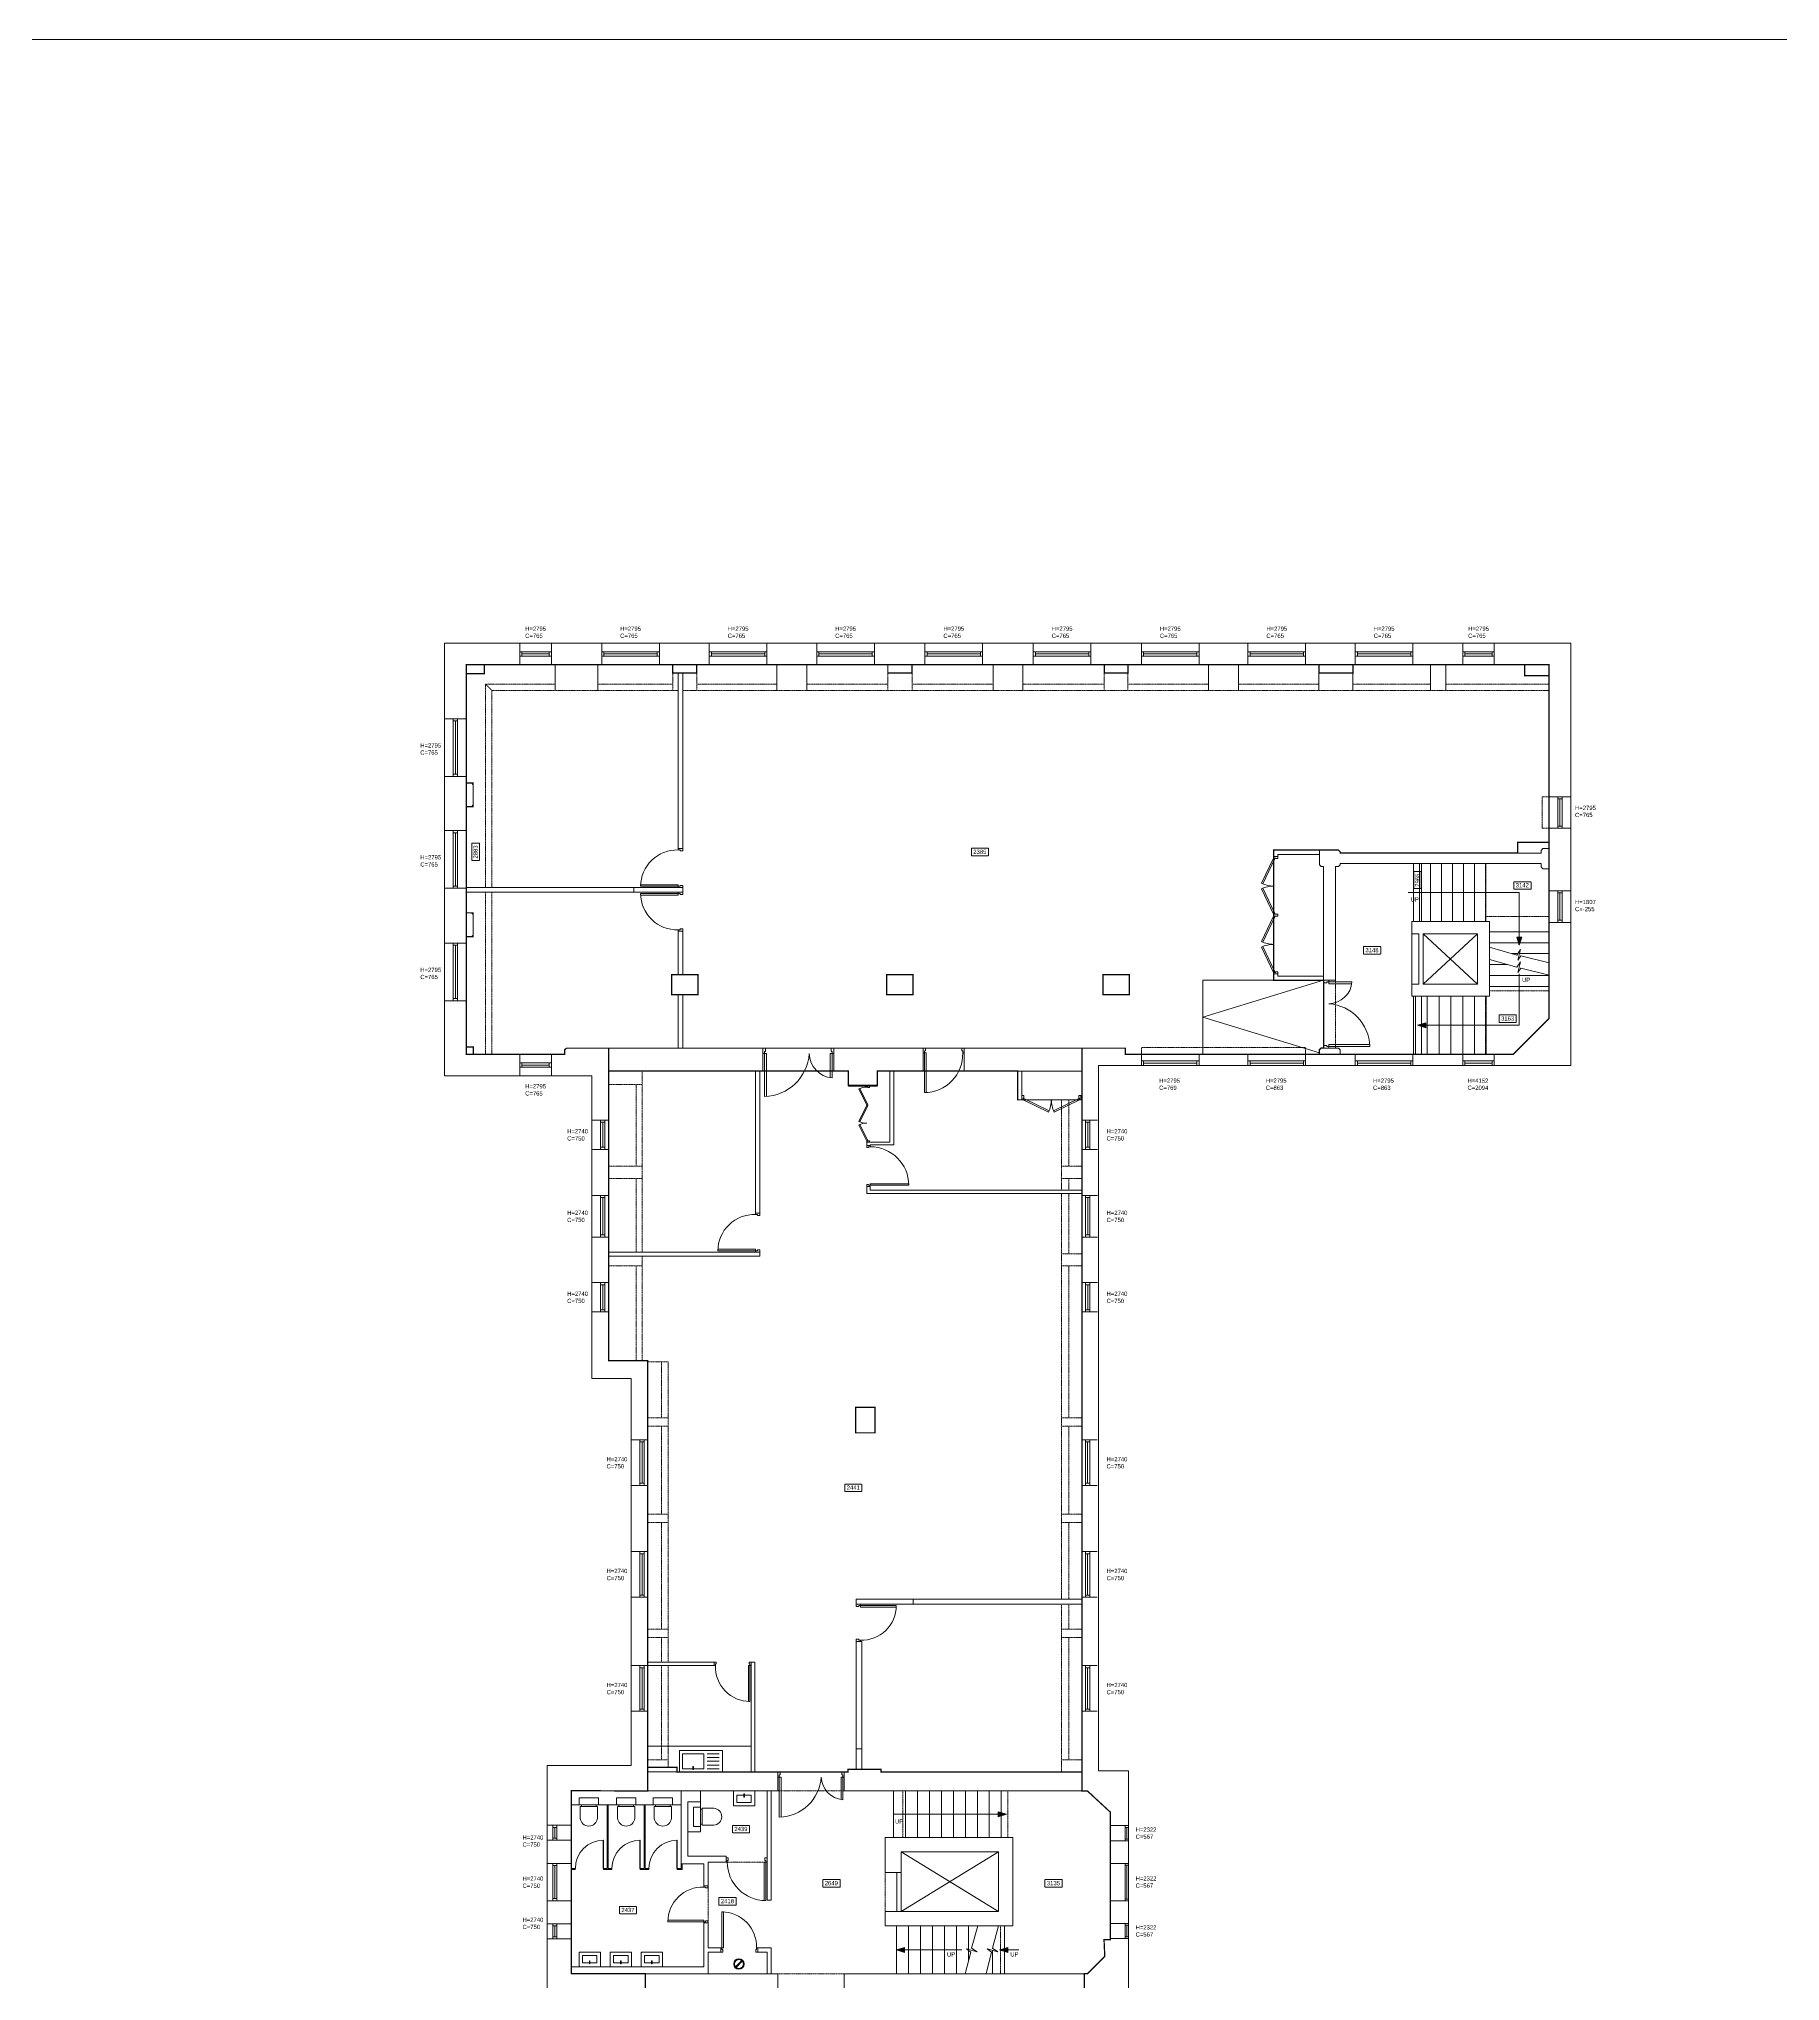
# Model space of a CAD drawing. Header units: millimetres. Extents: x 62976 to 1097852, y -110926 to 167100.
# Drawn here: x 935511 to 976303, y -368 to 45128 of the extents above; entities that cross this region are included whole.
import ezdxf

# ---------------------------------------------------------------- set-up
doc = ezdxf.new("R2010")
doc.units = ezdxf.units.MM
doc.linetypes.add('HIDDENX2', pattern=[0.75, 0.5, -0.25])
for name, color, linetype, lineweight in [('BLOCKS', 8, 'Continuous', 15), ('Ceiling', 45, 'HIDDENX2', 15), ('Ceiling tag', 1, 'Continuous', 15), ('GIA', 84, 'Continuous', 15), ('NIA', 30, 'Continuous', 15), ('No access', 10, 'Continuous', 15), ('Partitions', 155, 'Continuous', 15), ('Stairs', 8, 'Continuous', 15), ('WALLS', 7, 'Continuous', 15)]:
    doc.layers.add(name, color=color, linetype=linetype, lineweight=lineweight)
doc.layers.add('Whatch', color=7, linetype='Continuous', lineweight=15, true_color=0xa8a8a8)
doc.styles.add('Century Gothic', font='GOTHIC.TTF')

# ---------------------------------------------------------------- blocks, each defined once
blk = doc.blocks.new('DOOR 1210')
at = {"layer": 'BLOCKS'}
for p, q in [((523, -547), (523, 233)), ((557, 233), (557, -547)), ((-673, -107), (-673, -547)), ((-639, -547), (-639, -111)), ((-703, -647), (-703, -547)), ((-673, -547), (-703, -547)), ((-653, -647), (-703, -647)), ((-639, -547), (-673, -547)), ((-673, -588), (-673, -547)), ((-653, -588), (-673, -588)), ((-653, -647), (-653, -588)), ((523, -547), (557, -547)), ((537, -588), (557, -588)), ((537, -647), (537, -588)), ((537, -647), (587, -647)), ((557, -588), (557, -547)), ((557, -588), (557, -547)), ((557, -547), (587, -547)), ((587, -647), (587, -547))]:
    blk.add_line(p, q, dxfattribs=at)
for centre, radius, start, end in [((580, -605), 838, 91.5864, 176.0634), ((-708, -559), 453, 1.4922, 85.5208)]:
    blk.add_arc(centre, radius, start, end, dxfattribs=at)
blk = doc.blocks.new('DOOR 840')
at = {"layer": 'BLOCKS'}
for p, q in [((-582, 249), (-582, -591)), ((-582, -591), (-582, 249)), ((-548, 249), (-582, 249)), ((-548, -591), (-548, 248)), ((-612, -691), (-612, -591)), ((-582, -591), (-612, -591)), ((-562, -691), (-612, -691)), ((-548, -591), (-582, -591)), ((-582, -632), (-582, -591)), ((-562, -632), (-582, -632)), ((-562, -691), (-562, -632)), ((208, -632), (228, -632)), ((208, -691), (208, -632)), ((208, -691), (258, -691)), ((228, -632), (228, -591)), ((228, -591), (258, -591)), ((258, -691), (258, -591))]:
    blk.add_line(p, q, dxfattribs=at)
blk.add_arc((-586, -565), 814, 358.1575, 89.7593, dxfattribs=at)
blk = doc.blocks.new('door')
at = {"layer": 'BLOCKS'}
for p, q in [((0, 450), (0, -450)), ((0, 450), (34, 450)), ((0, -450), (0, 450)), ((34, -450), (34, 450)), ((-30, -550), (-30, -450)), ((0, -450), (-30, -450)), ((34, -450), (0, -450)), ((0, -491), (0, -450)), ((900, -491), (900, -450)), ((900, -450), (930, -450)), ((930, -550), (930, -450)), ((20, -550), (-30, -550)), ((20, -491), (0, -491)), ((20, -550), (20, -491)), ((880, -491), (900, -491)), ((880, -550), (880, -491)), ((880, -550), (930, -550))]:
    blk.add_line(p, q, dxfattribs=at)
blk.add_arc((0, -450), 900, 0, 90, dxfattribs=at)
blk = doc.blocks.new('DOOR 900')
at = {"layer": 'Whatch'}
blk.add_blockref('door', (-825, 91), dxfattribs=at)
blk = doc.blocks.new('sink wc')
at = {"layer": 'BLOCKS'}
for p, q in [((36043, 129595), (36543, 129595)), ((36043, 129245), (36043, 129595)), ((36543, 129245), (36043, 129245)), ((36123, 129495), (36285, 129495)), ((36123, 129325), (36123, 129495)), ((36463, 129325), (36123, 129325)), ((36285, 129525), (36285, 129448)), ((36285, 129525), (36300, 129525)), ((36300, 129448), (36285, 129448)), ((36300, 129525), (36300, 129448)), ((36300, 129495), (36463, 129495)), ((36463, 129495), (36463, 129325)), ((36543, 129595), (36543, 129245))]:
    blk.add_line(p, q, dxfattribs=at)
blk = doc.blocks.new('33')
at = {"layer": 'BLOCKS'}
for p, q in [((524987, 33196), (524987, 32535)), ((524997, 33196), (524987, 33196)), ((524997, 33196), (524997, 32535)), ((524987, 32535), (524997, 32535))]:
    blk.add_line(p, q, dxfattribs=at)
blk.add_arc((524997, 32535), 661, 90, 180, dxfattribs=at)
blk = doc.blocks.new('wc')
at = {"layer": 'BLOCKS'}
for p, q in [((36874, 129352), (36874, 129084)), ((37274, 129084), (37274, 129352)), ((37299, 129044), (36849, 129044)), ((36849, 129044), (36849, 128881)), ((36849, 128881), (37299, 128881)), ((36874, 129084), (36899, 129084)), ((36899, 129044), (36899, 129084)), ((36899, 129084), (37249, 129084)), ((37249, 129084), (37249, 129044)), ((37274, 129084), (37249, 129084)), ((37299, 128881), (37299, 129044))]:
    blk.add_line(p, q, dxfattribs=at)
blk.add_arc((37074, 129339), 200, 3.8042, 176.1958, dxfattribs=at)
blk = doc.blocks.new('No Access')
h = blk.add_hatch(color=256)
h.paths.add_polyline_path([(-326, 0, 1), (326, 0, 1)])
h.paths.add_polyline_path([(276, 0, -1), (-276, 0, -1)], flags=16)
blk.add_hatch(color=256).paths.add_polyline_path([(212, 177, 0.0453568), (177, 212), (-212, -177, 0.0453568), (-177, -212)])
for p, q in [((177, 212), (-212, -177)), ((212, 177), (-177, -212))]:
    blk.add_line(p, q)
for radius in [326, 276]:
    blk.add_circle((0, 0), radius)
blk = doc.blocks.new('82')
at = {"layer": 'BLOCKS'}
for p, q in [((1202818, -226631), (1202793, -226644)), ((1202793, -226644), (1203023, -227117)), ((1203048, -227105), (1202818, -226631)), ((1203023, -226591), (1203023, -226563)), ((1203023, -226563), (1203103, -226563)), ((1203023, -226591), (1203055, -226591)), ((1203055, -226591), (1203055, -226603)), ((1203055, -226603), (1203103, -226603)), ((1203103, -226563), (1203103, -226603)), ((1202793, -227590), (1203023, -227117)), ((1202818, -227602), (1202793, -227590)), ((1203048, -227129), (1202818, -227602)), ((1203023, -227117), (1203048, -227105)), ((1203023, -227117), (1203048, -227129)), ((1202818, -227683), (1202793, -227696)), ((1202793, -227696), (1203023, -228169)), ((1203048, -228157), (1202818, -227683)), ((1203023, -228169), (1203048, -228157)), ((1203023, -228169), (1203023, -228197)), ((1203023, -228169), (1203055, -228169)), ((1203055, -228157), (1203103, -228157)), ((1203055, -228169), (1203055, -228157)), ((1203103, -228197), (1203103, -228157)), ((1203023, -228197), (1203103, -228197))]:
    blk.add_line(p, q, dxfattribs=at)
for centre, start, end in [((1203023, -227117), 90, 115.8815), ((1203023, -227117), 244.1185, 270), ((1203023, -228169), 90, 115.8815)]:
    blk.add_arc(centre, 526, start, end, dxfattribs=at)
blk = doc.blocks.new('81')
at = {"layer": 'BLOCKS'}
for p, q in [((1210617, -229223), (1210667, -229223)), ((1210617, -229323), (1210617, -229223)), ((1210652, -229283), (1210667, -229283)), ((1210652, -229323), (1210652, -229283)), ((1210652, -229323), (1210668, -229291)), ((1210667, -229283), (1210667, -229223)), ((1210668, -229291), (1211259, -229578)), ((1211952, -229291), (1211361, -229578)), ((1212002, -229223), (1211952, -229223)), ((1211952, -229283), (1211952, -229223)), ((1211967, -229283), (1211952, -229283)), ((1211967, -229323), (1211952, -229291)), ((1211967, -229323), (1211967, -229283)), ((1212002, -229323), (1212002, -229223)), ((1210652, -229323), (1210617, -229323)), ((1211244, -229610), (1210652, -229323)), ((1211259, -229578), (1211244, -229610)), ((1211361, -229578), (1211376, -229610)), ((1211376, -229610), (1211967, -229323)), ((1211967, -229323), (1212002, -229323))]:
    blk.add_line(p, q, dxfattribs=at)
for centre, start, end in [((1210652, -229323), 334.1185, 0), ((1211967, -229323), 180, 205.8815)]:
    blk.add_arc(centre, 658, start, end, dxfattribs=at)
blk = doc.blocks.new('93')
at = {"layer": 'BLOCKS'}
for p, q in [((1464816, -304170), (1464816, -304120)), ((1464816, -304120), (1464896, -304120)), ((1464816, -304170), (1464854, -304170)), ((1464854, -304150), (1464896, -304150)), ((1464854, -304170), (1464854, -304150)), ((1464896, -304150), (1464896, -304120)), ((1464816, -305030), (1464816, -305080)), ((1464816, -305030), (1464854, -305030)), ((1464816, -305080), (1464896, -305080)), ((1464854, -305030), (1464854, -305050)), ((1464854, -305050), (1464896, -305050)), ((1464896, -305016), (1465796, -305016)), ((1464896, -305016), (1464896, -305050)), ((1465796, -305050), (1464896, -305050)), ((1464896, -305050), (1464896, -305080)), ((1464896, -305050), (1465796, -305050)), ((1465796, -305050), (1465796, -305016))]:
    blk.add_line(p, q, dxfattribs=at)
blk.add_arc((1464896, -305050), 900, 0, 90, dxfattribs=at)
blk = doc.blocks.new('sink kitchenette')
at = {"layer": 'BLOCKS'}
for p, q in [((38392, 131337), (39402, 131337)), ((38392, 130837), (38392, 131337)), ((38467, 131262), (38752, 131262)), ((38467, 131177), (38752, 131177)), ((38467, 131087), (38752, 131087)), ((39327, 131262), (38827, 131262)), ((38827, 131262), (38827, 130912)), ((39327, 130912), (39327, 131262)), ((39402, 131337), (39402, 130837)), ((39402, 130837), (38392, 130837)), ((38467, 130997), (38752, 130997)), ((38752, 130912), (38467, 130912)), ((38827, 130912), (39069, 130912)), ((39069, 130890), (39069, 130967)), ((39084, 130967), (39069, 130967)), ((39069, 130890), (39084, 130890)), ((39084, 130890), (39084, 130967)), ((39084, 130912), (39327, 130912))]:
    blk.add_line(p, q, dxfattribs=at)
blk = doc.blocks.new('88')
at = {"layer": 'BLOCKS'}
for p, q in [((1413976, -325677), (1413976, -325627)), ((1413976, -325627), (1414056, -325627)), ((1413976, -325677), (1414015, -325677)), ((1414015, -325657), (1414056, -325657)), ((1414015, -325677), (1414015, -325657)), ((1414056, -325657), (1414056, -325627)), ((1413976, -326447), (1413976, -326497)), ((1413976, -326447), (1414015, -326447)), ((1413976, -326497), (1414056, -326497)), ((1414015, -326447), (1414015, -326467)), ((1414015, -326467), (1414056, -326467)), ((1414056, -326432), (1414895, -326432)), ((1414056, -326432), (1414056, -326467)), ((1414896, -326467), (1414056, -326467)), ((1414056, -326467), (1414056, -326497)), ((1414056, -326467), (1414896, -326467)), ((1414896, -326432), (1414896, -326467))]:
    blk.add_line(p, q, dxfattribs=at)
blk.add_arc((1414083, -326470), 814, 0.2407, 91.8425, dxfattribs=at)
blk = doc.blocks.new('80')
at = {"layer": 'BLOCKS'}
for p, q in [((1213075, -221229), (1213362, -220638)), ((1213393, -220653), (1213106, -221245)), ((1213362, -220638), (1213362, -220603)), ((1213362, -220603), (1213462, -220603)), ((1213362, -220638), (1213402, -220638)), ((1213362, -220638), (1213393, -220653)), ((1213402, -220638), (1213402, -220653)), ((1213402, -220653), (1213462, -220653)), ((1213462, -220603), (1213462, -220653)), ((1213106, -221245), (1213075, -221229)), ((1213106, -221346), (1213075, -221361)), ((1213075, -221361), (1213362, -221953)), ((1213393, -221937), (1213106, -221346)), ((1213075, -222594), (1213362, -222003)), ((1213393, -222018), (1213106, -222610)), ((1213362, -221953), (1213393, -221937)), ((1213362, -221953), (1213462, -221953)), ((1213362, -221953), (1213362, -222003)), ((1213362, -222003), (1213462, -222003)), ((1213362, -222003), (1213393, -222018)), ((1213462, -221953), (1213462, -222003)), ((1213106, -222610), (1213075, -222594)), ((1213106, -222711), (1213075, -222726)), ((1213075, -222726), (1213362, -223318)), ((1213393, -223302), (1213106, -222711)), ((1213362, -223318), (1213393, -223302)), ((1213362, -223318), (1213362, -223353)), ((1213362, -223318), (1213402, -223318)), ((1213362, -223353), (1213462, -223353)), ((1213402, -223303), (1213462, -223303)), ((1213402, -223318), (1213402, -223303)), ((1213462, -223353), (1213462, -223303))]:
    blk.add_line(p, q, dxfattribs=at)
for centre, start, end in [((1213362, -220638), 244.1185, 270), ((1213362, -221953), 90, 115.8815), ((1213362, -222003), 244.1185, 270), ((1213362, -223318), 90, 115.8815)]:
    blk.add_arc(centre, 658, start, end, dxfattribs=at)

msp = doc.modelspace()

# ---------------------------------------------------------------- hatches: boundary and pattern name
at = {"layer": 'Stairs'}
for points in [[(970249, 24088), (970133, 24088), (970192, 23895)], [(968002, 21965), (968002, 22081), (967810, 22022)], [(957984, 3598), (957984, 3482), (958177, 3541)], [(955793, 306), (955793, 422), (955600, 363)], [(958208, 306), (958208, 422), (958015, 363)]]:
    msp.add_hatch(color=256, dxfattribs=at).paths.add_polyline_path(points)

# ---------------------------------------------------------------- linework, layer by layer
at = {"layer": 'BLOCKS'}
for p, q in [((946778, 30772), (947517, 30772)), ((946778, 30668), (947517, 30668)), ((946828, 30668), (946828, 30772)), ((946828, 30721), (947466, 30721)), ((947466, 30668), (947466, 30772)), ((948697, 30772), (950047, 30772)), ((948697, 30668), (950047, 30668)), ((948747, 30668), (948747, 30772)), ((948747, 30721), (949996, 30721)), ((949996, 30668), (949996, 30772)), ((951216, 30772), (952566, 30772)), ((951216, 30668), (952566, 30668)), ((951267, 30668), (951267, 30772)), ((951267, 30721), (952515, 30721)), ((952515, 30668), (952515, 30772)), ((953734, 30772), (955084, 30772)), ((953734, 30668), (955084, 30668)), ((953784, 30668), (953784, 30772)), ((953784, 30721), (955033, 30721)), ((955033, 30668), (955033, 30772)), ((956270, 30772), (957620, 30772)), ((956270, 30668), (957620, 30668)), ((956320, 30668), (956320, 30772)), ((956320, 30721), (957569, 30721)), ((957569, 30668), (957569, 30772)), ((958806, 30772), (960156, 30772)), ((958806, 30668), (960156, 30668)), ((958856, 30668), (958856, 30772)), ((958856, 30721), (960105, 30721)), ((960105, 30668), (960105, 30772)), ((961340, 30772), (962690, 30772)), ((961340, 30668), (962690, 30668)), ((961390, 30668), (961390, 30772)), ((961390, 30721), (962639, 30721)), ((962639, 30668), (962639, 30772)), ((963836, 30772), (965186, 30772)), ((963836, 30668), (965186, 30668)), ((963887, 30668), (963887, 30772)), ((963887, 30721), (965136, 30721)), ((965136, 30668), (965136, 30772)), ((966349, 30772), (967699, 30772)), ((966349, 30668), (967699, 30668)), ((966400, 30668), (966400, 30772)), ((966400, 30721), (967649, 30721)), ((967649, 30668), (967649, 30772)), ((968868, 30772), (969607, 30772)), ((968868, 30668), (969607, 30668)), ((968918, 30668), (968918, 30772)), ((968918, 30721), (969556, 30721)), ((969556, 30668), (969556, 30772)), ((946778, 30466), (947517, 30466)), ((948697, 30466), (950047, 30466)), ((950489, 26160), (950489, 30276)), ((950594, 26160), (950594, 30276)), ((951216, 30466), (952566, 30466)), ((953734, 30466), (955084, 30466)), ((956270, 30466), (957620, 30466)), ((958806, 30466), (960156, 30466)), ((961340, 30466), (962690, 30466)), ((963836, 30466), (965186, 30466)), ((966349, 30466), (967699, 30466)), ((968868, 30466), (969607, 30466)), ((945218, 27853), (945218, 29203)), ((945218, 29153), (945321, 29153)), ((945270, 27904), (945270, 29153)), ((945321, 27853), (945321, 29203)), ((945523, 27853), (945523, 29203)), ((945218, 27904), (945321, 27904)), ((970889, 27376), (970889, 26637)), ((971091, 27376), (971091, 26637)), ((971091, 27323), (971194, 27323)), ((971142, 27323), (971142, 26687)), ((971194, 27376), (971194, 26637)), ((945218, 25233), (945218, 26583)), ((945218, 26532), (945321, 26532)), ((945270, 25283), (945270, 26532)), ((945321, 25233), (945321, 26583)), ((945523, 25233), (945523, 26583)), ((971091, 26687), (971194, 26687)), ((945218, 25283), (945321, 25283)), ((950594, 25246), (949453, 25246)), ((950594, 25140), (949453, 25140)), ((970889, 24433), (970889, 25172)), ((971091, 24433), (971091, 25172)), ((971091, 25121), (971194, 25121)), ((971142, 24485), (971142, 25121)), ((971194, 24433), (971194, 25172)), ((971091, 24485), (971194, 24485)), ((945218, 22596), (945218, 23946)), ((945218, 23895), (945321, 23895)), ((945270, 22646), (945270, 23895)), ((945321, 22596), (945321, 23946)), ((945523, 22596), (945523, 23946)), ((945218, 22646), (945321, 22646)), ((946778, 21342), (947517, 21342)), ((946778, 21140), (947517, 21140)), ((946778, 21037), (947517, 21037)), ((946828, 21140), (946828, 21037)), ((946828, 21087), (947466, 21087)), ((947466, 21140), (947466, 21037)), ((961340, 21342), (962690, 21342)), ((961340, 21186), (962690, 21186)), ((961340, 21082), (962690, 21082)), ((961390, 21186), (961390, 21082)), ((961390, 21133), (962639, 21133)), ((962639, 21186), (962639, 21082)), ((963836, 21342), (965186, 21342)), ((963836, 21186), (965186, 21186)), ((963836, 21082), (965186, 21082)), ((963887, 21186), (963887, 21082)), ((963887, 21133), (965136, 21133)), ((965136, 21186), (965136, 21082)), ((966349, 21342), (967699, 21342)), ((966349, 21186), (967699, 21186)), ((966349, 21082), (967699, 21082)), ((966400, 21186), (966400, 21082)), ((966400, 21133), (967649, 21133)), ((967649, 21186), (967649, 21082)), ((968868, 21342), (969607, 21342)), ((968868, 21186), (969607, 21186)), ((968868, 21082), (969607, 21082)), ((968918, 21186), (968918, 21082)), ((968918, 21133), (969556, 21133)), ((969556, 21186), (969556, 21082)), ((948669, 19116), (948669, 19801)), ((948669, 19750), (948772, 19750)), ((948721, 19167), (948721, 19750)), ((948772, 19116), (948772, 19801)), ((948859, 19116), (948859, 19801)), ((959946, 19116), (959946, 19801)), ((960031, 19116), (960031, 19801)), ((960135, 19750), (960031, 19750)), ((960082, 19167), (960082, 19750)), ((960135, 19116), (960135, 19801)), ((948669, 19167), (948772, 19167)), ((960135, 19167), (960031, 19167)), ((948669, 17062), (948669, 18036)), ((948669, 17985), (948772, 17985)), ((948721, 17112), (948721, 17985)), ((948772, 17062), (948772, 18036)), ((948859, 17062), (948859, 18036)), ((959946, 17062), (959946, 18036)), ((960031, 17062), (960031, 18036)), ((960135, 17985), (960031, 17985)), ((960082, 17112), (960082, 17985)), ((960135, 17062), (960135, 18036)), ((948669, 17112), (948772, 17112)), ((960135, 17112), (960031, 17112)), ((948669, 15310), (948669, 15995)), ((948669, 15944), (948772, 15944)), ((948721, 15360), (948721, 15944)), ((948772, 15310), (948772, 15995)), ((948859, 15310), (948859, 15995)), ((959946, 15310), (959946, 15995)), ((960031, 15310), (960031, 15995)), ((960135, 15944), (960031, 15944)), ((960082, 15360), (960082, 15944)), ((960135, 15310), (960135, 15995)), ((948669, 15360), (948772, 15360)), ((960135, 15360), (960031, 15360)), ((949592, 11244), (949592, 12314)), ((949695, 11244), (949695, 12314)), ((949775, 11244), (949775, 12314)), ((959946, 11244), (959946, 12314)), ((960026, 11244), (960026, 12314)), ((960130, 11244), (960130, 12314)), ((949592, 12263), (949695, 12263)), ((949642, 11294), (949642, 12263)), ((960130, 12263), (960026, 12263)), ((960079, 11294), (960079, 12263)), ((949592, 11294), (949695, 11294)), ((960130, 11294), (960026, 11294)), ((949592, 8625), (949592, 9695)), ((949592, 9644), (949695, 9644)), ((949642, 8675), (949642, 9644)), ((949695, 8625), (949695, 9695)), ((949775, 8625), (949775, 9695)), ((959946, 8625), (959946, 9695)), ((960026, 8625), (960026, 9695)), ((960130, 9644), (960026, 9644)), ((960079, 8675), (960079, 9644)), ((960130, 8625), (960130, 9695)), ((949592, 8675), (949695, 8675)), ((960130, 8675), (960026, 8675)), ((954658, 8459), (954658, 8582)), ((954658, 5075), (954658, 7589)), ((954788, 5075), (954788, 7589)), ((949592, 5954), (949592, 7024)), ((949592, 6973), (949695, 6973)), ((949642, 6004), (949642, 6973)), ((949695, 5954), (949695, 7024)), ((949775, 5954), (949775, 7024)), ((959946, 5954), (959946, 7024)), ((960026, 5954), (960026, 7024)), ((960130, 6973), (960026, 6973)), ((960079, 6004), (960079, 6973)), ((960130, 5954), (960130, 7024)), ((949592, 6004), (949695, 6004)), ((960130, 6004), (960026, 6004)), ((952200, 5133), (949775, 5133)), ((947548, 2931), (947548, 3284)), ((947648, 3234), (947548, 3234)), ((947598, 2981), (947598, 3234)), ((947648, 2931), (947648, 3284)), ((947985, 3284), (947985, 2931)), ((960610, 3274), (960610, 2921)), ((960957, 3274), (960957, 2921)), ((960957, 3234), (961037, 3234)), ((960997, 3234), (960997, 2961)), ((961037, 3274), (961037, 2921)), ((947648, 2981), (947548, 2981)), ((960957, 2961), (961037, 2961)), ((947548, 1514), (947548, 2391)), ((947648, 2341), (947548, 2341)), ((947598, 1564), (947598, 2341)), ((947648, 1514), (947648, 2391)), ((947985, 2391), (947985, 1514)), ((960610, 2391), (960610, 1514)), ((960957, 2391), (960957, 1514)), ((960957, 2351), (961037, 2351)), ((960997, 2351), (960997, 1554)), ((961037, 2391), (961037, 1514)), ((955610, 1260), (955610, 2175)), ((947648, 1564), (947548, 1564)), ((960957, 1554), (961037, 1554)), ((947548, 621), (947548, 974)), ((947648, 924), (947548, 924)), ((947598, 671), (947598, 924)), ((947648, 621), (947648, 974)), ((947985, 974), (947985, 621)), ((960610, 984), (960610, 631)), ((960957, 984), (960957, 631)), ((960957, 944), (961037, 944)), ((960997, 944), (960997, 671)), ((961037, 984), (961037, 631)), ((947648, 671), (947548, 671)), ((960957, 671), (961037, 671))]:
    msp.add_line(p, q, dxfattribs=at)
at = {"layer": 'BLOCKS', "ltscale": 2}
for p, q in [((950594, 25140), (950594, 25246)), ((950489, 23207), (950489, 24227)), ((950594, 23207), (950594, 24227)), ((950489, 21486), (950489, 22738)), ((950594, 21486), (950594, 22738)), ((952299, 17620), (952299, 20951)), ((952404, 17620), (952404, 20951)), ((948859, 16707), (952404, 16707)), ((948859, 16614), (952404, 16614)), ((952404, 16614), (952404, 16707)), ((955993, 8582), (954658, 8582)), ((955993, 8459), (954658, 8459)), ((951012, 3835), (951012, 3131)), ((950716, 3131), (951012, 3131))]:
    msp.add_line(p, q, dxfattribs=at)
at = {"layer": 'Ceiling'}
for p, q in [((947608, 30466), (947608, 29866)), ((948603, 30466), (948603, 29866)), ((952800, 30466), (952800, 29866)), ((953500, 30466), (953500, 29866)), ((957863, 30466), (957863, 29866)), ((958563, 30466), (958563, 29866)), ((962913, 30466), (962913, 29866)), ((963613, 30466), (963613, 29866)), ((965499, 30268), (965499, 29866)), ((966296, 30268), (966296, 29866)), ((968112, 30466), (968112, 29866)), ((968469, 30466), (968469, 29866)), ((967712, 25811), (967712, 24452)), ((967904, 25811), (967904, 24452)), ((967672, 24166), (967672, 22987)), ((967712, 22703), (967712, 21342)), ((967904, 22703), (967904, 21342))]:
    msp.add_line(p, q, dxfattribs=at)
at = {"layer": 'Ceiling', "ltscale": 2}
for p, q in [((950360, 30276), (950360, 29866)), ((950924, 30276), (950924, 29866)), ((955399, 30276), (955399, 29866)), ((955968, 30276), (955968, 29866)), ((960471, 30276), (960471, 29866)), ((961025, 30276), (961025, 29866)), ((945973, 25246), (945973, 30016)), ((945973, 30016), (947608, 30016)), ((945973, 30016), (946123, 29866)), ((946123, 25246), (946123, 29866)), ((946123, 29866), (950489, 29866)), ((948603, 30016), (950360, 30016)), ((950594, 29866), (970889, 29866)), ((950924, 30016), (952800, 30016)), ((953500, 30016), (955399, 30016)), ((955968, 30016), (957863, 30016)), ((958563, 30016), (960471, 30016)), ((961025, 30016), (962913, 30016)), ((963613, 30016), (965499, 30016)), ((966296, 30016), (968112, 30016)), ((968469, 30016), (970889, 30016)), ((970889, 27376), (970729, 27376)), ((970729, 27376), (970729, 26637)), ((970889, 26637), (970729, 26637)), ((969399, 24452), (969399, 25811)), ((945973, 21342), (945973, 25140)), ((946123, 21342), (946123, 25140)), ((969399, 24571), (970889, 24571)), ((965884, 23075), (965884, 21489)), ((969494, 22832), (970889, 22832)), ((969399, 21342), (969399, 22703)), ((961340, 21342), (961340, 21502)), ((961340, 21502), (965186, 21502)), ((965186, 21342), (965186, 21502)), ((949641, 16707), (949641, 20951)), ((952471, 20951), (954134, 20951)), ((948859, 20633), (949641, 20633)), ((949505, 18718), (949505, 20633)), ((958572, 20276), (959887, 20276)), ((959471, 20276), (959471, 18158)), ((959642, 20276), (959642, 18718)), ((948859, 18718), (949641, 18718)), ((959471, 18718), (959946, 18718)), ((948859, 18434), (949641, 18434)), ((949505, 16707), (949505, 18434)), ((959471, 18434), (959946, 18434)), ((959642, 18434), (959642, 18158)), ((959471, 18078), (959471, 8582)), ((959642, 18078), (959642, 16671)), ((948859, 16386), (949641, 16386)), ((949505, 14164), (949505, 16386)), ((949641, 14164), (949641, 16614)), ((959471, 16671), (959946, 16671)), ((959471, 16386), (959946, 16386)), ((959642, 16386), (959642, 12824)), ((949775, 14139), (950250, 14139)), ((950100, 12824), (950100, 14139)), ((950250, 7104), (950250, 14139)), ((949775, 12824), (950250, 12824)), ((959471, 12824), (959946, 12824)), ((949775, 12630), (950250, 12630)), ((950100, 10567), (950100, 12630)), ((959471, 12630), (959946, 12630)), ((959642, 12630), (959642, 10567)), ((949775, 10567), (950250, 10567)), ((959471, 10567), (959946, 10567)), ((949775, 10373), (950250, 10373)), ((950100, 7873), (950100, 10373)), ((959471, 10373), (959946, 10373)), ((959642, 10373), (959642, 8582)), ((959471, 8459), (959471, 4533)), ((959642, 8459), (959642, 7873)), ((949775, 7873), (950250, 7873)), ((959471, 7873), (959946, 7873)), ((949775, 7679), (950250, 7679)), ((950100, 7104), (950100, 7679)), ((959471, 7679), (959946, 7679)), ((959642, 7679), (959642, 4819)), ((950100, 4819), (950100, 7024)), ((950250, 4639), (950250, 7024)), ((949775, 4819), (950250, 4819)), ((959471, 4819), (959946, 4819)), ((952820, 4086), (954380, 4086)), ((955750, 2995), (955750, 4086)), ((958210, 2995), (958210, 4086)), ((951640, 2420), (952506, 2420)), ((951193, 1865), (951193, 995)), ((955335, 1260), (955335, 2175)), ((958038, -196), (958038, 924)), ((952820, -196), (954380, -196))]:
    msp.add_line(p, q, dxfattribs=at)
at = {"layer": 'Ceiling'}
for points in [[(945658, 25883), (945658, 26285), (945832, 26285), (945832, 25883)], [(957356, 26169), (957758, 26169), (957758, 25994), (957356, 25994)], [(967721, 25223), (967721, 25625), (967895, 25625), (967895, 25223)], [(970064, 25384), (970466, 25384), (970466, 25210), (970064, 25210)], [(966543, 23864), (966945, 23864), (966945, 23690), (966543, 23690)], [(969720, 22263), (970121, 22263), (970121, 22089), (969720, 22089)], [(954392, 11275), (954793, 11275), (954793, 11101), (954392, 11101)], [(951759, 3278), (952161, 3278), (952161, 3103), (951759, 3103)], [(953878, 2009), (954280, 2009), (954280, 1835), (953878, 1835)], [(959080, 2009), (959482, 2009), (959482, 1835), (959080, 1835)], [(949112, 1381), (949514, 1381), (949514, 1206), (949112, 1206)], [(951444, 1588), (951846, 1588), (951846, 1413), (951444, 1413)]]:
    msp.add_lwpolyline(points, close=True, dxfattribs=at)
at = {"layer": 'GIA', "ltscale": 2, "const_width": 30}
msp.add_lwpolyline([(949718, -8736), (949718, -196), (947985, -189), (947985, 4093), (949776, 4086), (949773, 14164), (948859, 14164), (948859, 21486), (947871, 21486), (947829, 21447), (947829, 21342), (945523, 21342), (945523, 30466), (970889, 30466), (970889, 22182), (970049, 21342), (960962, 21342), (960962, 21486), (959946, 21486), (959947, 4086), (960074, 4086), (960610, 3592), (960610, 605), (960464, 605), (960481, 211), (960074, -196), (960001, -196), (960000, -639)], dxfattribs=at)
at = {"layer": 'NIA', "ltscale": 2, "const_width": 30}
for points in [[(945689, 21342), (945689, 21511), (945523, 21511), (945523, 24095), (945686, 24095), (945686, 24656), (945523, 24656), (945523, 27142), (945686, 27142), (945686, 27700), (945523, 27700), (945523, 30260), (945950, 30260), (945950, 30466), (950360, 30466), (950360, 30276), (950402, 30276), (950885, 30276), (950924, 30276), (950924, 30466), (955399, 30466), (955399, 30276), (955438, 30276), (955928, 30276), (955968, 30276), (955968, 30466), (960471, 30466), (960471, 30276), (960510, 30276), (960985, 30276), (961025, 30276), (961025, 30466), (965499, 30466), (965499, 30276), (966296, 30276), (966296, 30466), (970320, 30466), (970320, 30213), (970889, 30213), (970889, 26309), (970151, 26309), (970151, 26056), (965997, 26056), (965997, 26083), (965955, 26125), (964437, 26125), (964437, 23075), (965608, 23075), (965608, 21489), (965548, 21489), (965508, 21450), (965506, 21342), (960962, 21342), (960962, 21486), (947871, 21486), (947829, 21447), (947829, 21342)], [(950334, 22738), (950334, 23207), (950952, 23207), (950952, 22738)], [(955374, 22738), (955374, 23207), (955992, 23207), (955992, 22738)], [(960438, 22738), (960438, 23207), (961057, 23207), (961057, 22738)], [(959946, 4533), (955242, 4533), (955242, 4596), (954469, 4596), (954469, 4533), (950463, 4533), (950463, 4639), (949775, 4639), (949775, 14164), (948859, 14164), (948859, 20951), (954476, 20951), (954476, 20615), (955152, 20615), (955152, 20951), (958442, 20951), (958442, 20276), (959946, 20276)], [(954648, 12475), (954648, 13076), (955101, 13076), (955101, 12475)]]:
    msp.add_lwpolyline(points, close=True, dxfattribs=at)
at = {"layer": 'Partitions', "ltscale": 2}
for p, q in [((945950, 30257), (945523, 30257)), ((945950, 30466), (945950, 30257)), ((970320, 30466), (970320, 30213)), ((970320, 30213), (970889, 30213)), ((970151, 26056), (970151, 26309)), ((970151, 26309), (970889, 26309)), ((947985, 3759), (950555, 3759)), ((948825, 3759), (948825, 2273)), ((948850, 3759), (948850, 2273)), ((949690, 3759), (949690, 2273)), ((949715, 3759), (949715, 2273)), ((950555, 4086), (950555, 2381)), ((950716, 3835), (950716, 2558)), ((950716, 3835), (951012, 3835)), ((951012, 3835), (951012, 4086)), ((952570, 4086), (952570, 1530)), ((952670, 4086), (952670, 1530)), ((951086, 2381), (950555, 2381)), ((950555, 2381), (950555, 2273)), ((950580, 2381), (950580, 2248)), ((950716, 2558), (951610, 2558)), ((951086, 2381), (951086, 1865)), ((951193, 2420), (951610, 2420)), ((951193, 2420), (951193, 1865)), ((951610, 2420), (951610, 2558)), ((947985, 2273), (948078, 2273)), ((947985, 2248), (948078, 2248)), ((948078, 2273), (948078, 2248)), ((948739, 2273), (948825, 2273)), ((948739, 2273), (948739, 2248)), ((948739, 2248), (948937, 2248)), ((948850, 2273), (948937, 2273)), ((948937, 2273), (948937, 2248)), ((949598, 2273), (949690, 2273)), ((949598, 2273), (949598, 2248)), ((949598, 2248), (949803, 2248)), ((949715, 2273), (949803, 2273)), ((949803, 2273), (949803, 2248)), ((950464, 2273), (950555, 2273)), ((950464, 2273), (950464, 2248)), ((950464, 2248), (950580, 2248)), ((951086, 1865), (951193, 1865)), ((952670, 1530), (952570, 1530)), ((951086, 995), (951086, -36)), ((951086, 995), (951193, 995)), ((951193, 995), (951193, 413)), ((951193, 413), (951483, 413)), ((951193, 313), (951193, -196)), ((952353, 413), (952670, 413)), ((952670, 413), (952670, -196)), ((947985, -36), (951086, -36))]:
    msp.add_line(p, q, dxfattribs=at)
at = {"layer": 'Partitions'}
for p, q in [((964437, 25975), (964437, 26125)), ((965508, 26125), (964437, 26125)), ((964537, 25975), (964537, 26025)), ((965508, 26025), (964537, 26025)), ((949453, 25246), (945523, 25246)), ((949453, 25140), (945523, 25140)), ((949453, 25140), (949453, 25246)), ((964437, 23075), (964437, 23225)), ((964537, 23175), (964537, 23225)), ((965608, 23075), (964437, 23075)), ((965608, 23175), (964537, 23175)), ((945523, 21511), (945689, 21511)), ((945689, 21511), (945689, 21342)), ((955449, 20951), (955449, 19284)), ((955542, 20951), (955542, 19222)), ((958442, 20951), (958442, 20276)), ((958537, 20276), (958537, 20951)), ((958537, 20276), (958442, 20276)), ((959922, 20376), (959946, 20376)), ((959922, 20276), (959946, 20276)), ((954909, 19206), (954909, 19284)), ((954909, 19284), (955449, 19284)), ((954989, 19206), (954989, 19222)), ((955542, 19222), (954989, 19222)), ((954909, 18078), (954909, 18246)), ((954989, 18158), (954989, 18246)), ((959946, 18078), (954909, 18078)), ((959946, 18158), (954989, 18158)), ((959947, 8582), (955993, 8582)), ((955993, 8459), (955993, 8582)), ((959947, 8459), (955993, 8459)), ((954658, 7589), (954788, 7589)), ((951330, 7104), (949775, 7104)), ((951330, 7024), (949775, 7024)), ((952200, 4533), (952200, 7104)), ((952280, 7104), (952200, 7104)), ((952280, 4533), (952280, 7104)), ((954788, 5075), (954658, 5075)), ((954658, 5075), (954658, 4596)), ((954788, 5075), (954788, 4596)), ((950463, 4639), (949775, 4639)), ((950463, 4639), (950463, 4533))]:
    msp.add_line(p, q, dxfattribs=at)
at = {"layer": 'Stairs'}
for p, q in [((967852, 25811), (967852, 24452)), ((968111, 25812), (968111, 24452)), ((968370, 25812), (968370, 24452)), ((968629, 25812), (968629, 24452)), ((968887, 25812), (968887, 24452)), ((969146, 25812), (969146, 24452)), ((969405, 25811), (969405, 24452)), ((967591, 25132), (970191, 25132)), ((970191, 25132), (970191, 24088)), ((969494, 24214), (970889, 24214)), ((969494, 23957), (970889, 23957)), ((970134, 23668), (969494, 23848)), ((970020, 23700), (970155, 23700)), ((970249, 24088), (970133, 24088)), ((970133, 24088), (970192, 23895)), ((970219, 23797), (970134, 23668)), ((970154, 23548), (970219, 23797)), ((970249, 24088), (970192, 23895)), ((970194, 23700), (970889, 23700)), ((970134, 23381), (969494, 23561)), ((969494, 23443), (969916, 23443)), ((970219, 23511), (970134, 23381)), ((970227, 23650), (970154, 23548)), ((970154, 23262), (970219, 23511)), ((970227, 23363), (970154, 23262)), ((970174, 23443), (970201, 23443)), ((970191, 23230), (970191, 22023)), ((970889, 23483), (970227, 23650)), ((970889, 23197), (970227, 23363)), ((969494, 23185), (970889, 23185)), ((969494, 22928), (970889, 22928)), ((967760, 22703), (967760, 21342)), ((968037, 22703), (968037, 21342)), ((968313, 22703), (968313, 21342)), ((968590, 22703), (968590, 21342)), ((968866, 22703), (968866, 21342)), ((969142, 22703), (969142, 21342)), ((969419, 22703), (969419, 21342)), ((968002, 22081), (967810, 22022)), ((968002, 21965), (967810, 22022)), ((968002, 21965), (968002, 22081)), ((970191, 22023), (968002, 22023)), ((955530, 2995), (955530, 4086)), ((955810, 4086), (955810, 2995)), ((956091, 4086), (956091, 2995)), ((956372, 4086), (956372, 2995)), ((956653, 4086), (956653, 2995)), ((956934, 4086), (956934, 2995)), ((957215, 4086), (957215, 2995)), ((957496, 4086), (957496, 2995)), ((957777, 4086), (957777, 2995)), ((958058, 4086), (958058, 2995)), ((955530, 3540), (957984, 3540)), ((957984, 3598), (957984, 3482)), ((957984, 3598), (958177, 3541)), ((957984, 3482), (958177, 3541)), ((955600, -196), (955600, 924)), ((955881, -196), (955881, 924)), ((956162, -196), (956162, 924)), ((956443, -196), (956443, 924)), ((956724, -196), (956724, 924)), ((957005, -196), (957005, 924)), ((957286, 374), (957286, 924)), ((957359, 407), (957505, 924)), ((957849, 407), (957994, 924)), ((958129, -196), (958129, 924)), ((955793, 422), (955600, 363)), ((955793, 306), (955600, 363)), ((955793, 306), (955793, 422)), ((957133, 364), (955793, 364)), ((957213, -196), (957341, 313)), ((957341, 313), (957240, 386)), ((957240, 386), (957489, 321)), ((957286, 96), (957286, 353)), ((957489, 321), (957359, 407)), ((957703, -196), (957831, 313)), ((957831, 313), (957730, 386)), ((957730, 386), (957978, 321)), ((957848, -196), (957848, 355)), ((957978, 321), (957849, 407)), ((958208, 422), (958015, 363)), ((958208, 306), (958015, 363)), ((958208, 306), (958208, 422)), ((958465, 364), (958208, 364))]:
    msp.add_line(p, q, dxfattribs=at)
at = {"layer": 'Stairs', "ltscale": 2}
for p, q in [((962779, 21342), (962779, 23075)), ((962779, 22209), (965608, 23075)), ((962779, 23075), (964437, 23075)), ((962779, 22209), (965508, 21373))]:
    msp.add_line(p, q, dxfattribs=at)
at = {"layer": 'WALLS'}
for p, q in [((946778, 30466), (946778, 30974)), ((947517, 30466), (947517, 30974)), ((948697, 30466), (948697, 30974)), ((950047, 30974), (950047, 30466)), ((951216, 30466), (951216, 30974)), ((952566, 30974), (952566, 30466)), ((953734, 30466), (953734, 30974)), ((955084, 30974), (955084, 30466)), ((956270, 30466), (956270, 30974)), ((957620, 30974), (957620, 30466)), ((958806, 30466), (958806, 30974)), ((960156, 30974), (960156, 30466)), ((961340, 30974), (961340, 30466)), ((962690, 30466), (962690, 30974)), ((963836, 30974), (963836, 30466)), ((965186, 30466), (965186, 30974)), ((966349, 30974), (966349, 30466)), ((967699, 30466), (967699, 30974)), ((968868, 30974), (968868, 30466)), ((969607, 30974), (969607, 30466)), ((945523, 30466), (945523, 29203)), ((945523, 30466), (946778, 30466)), ((947517, 30466), (948697, 30466)), ((950047, 30466), (950360, 30466)), ((950360, 30466), (950360, 30276)), ((950360, 30276), (950924, 30276)), ((950924, 30466), (950924, 30276)), ((950924, 30466), (951216, 30466)), ((952566, 30466), (953734, 30466)), ((955399, 30466), (955084, 30466)), ((955399, 30466), (955399, 30276)), ((955968, 30276), (955399, 30276)), ((955968, 30466), (955968, 30276)), ((955968, 30466), (956270, 30466)), ((957620, 30466), (958806, 30466)), ((960156, 30466), (960471, 30466)), ((960471, 30466), (960471, 30276)), ((960471, 30276), (961025, 30276)), ((961025, 30466), (961025, 30276)), ((961025, 30466), (961340, 30466)), ((962690, 30466), (963836, 30466)), ((965499, 30466), (965186, 30466)), ((965499, 30466), (965499, 30268)), ((965499, 30268), (966296, 30268)), ((966349, 30466), (966296, 30466)), ((966296, 30466), (966296, 30268)), ((967699, 30466), (968868, 30466)), ((969607, 30466), (970889, 30466)), ((970889, 30466), (970889, 27376)), ((945015, 29203), (945523, 29203)), ((945015, 27853), (945523, 27853)), ((945523, 27700), (945523, 27853)), ((945647, 27700), (945523, 27700)), ((945686, 27658), (945647, 27700)), ((945686, 27658), (945686, 27183)), ((970889, 27376), (971397, 27376)), ((945523, 26583), (945523, 27142)), ((945523, 27141), (945647, 27141)), ((945686, 27183), (945647, 27141)), ((945015, 26583), (945523, 26583)), ((970889, 26637), (971397, 26637)), ((970889, 26637), (970889, 26159)), ((965508, 26125), (965955, 26125)), ((965508, 26125), (965508, 25783)), ((965997, 26083), (965955, 26125)), ((965997, 26056), (965997, 26083)), ((965997, 26056), (970707, 26056)), ((970746, 26159), (970707, 26117)), ((970707, 26056), (970707, 26117)), ((970889, 26159), (970746, 26159)), ((965508, 25783), (965550, 25741)), ((965608, 25741), (965550, 25741)), ((965608, 23075), (965608, 25741)), ((965884, 23075), (965884, 25741)), ((965884, 25741), (965955, 25741)), ((965997, 25783), (965955, 25741)), ((970707, 25811), (965997, 25811)), ((965997, 25811), (965997, 25783)), ((970707, 25731), (970707, 25811)), ((970707, 25731), (970746, 25689)), ((970746, 25689), (970889, 25689)), ((970889, 25689), (970889, 25172)), ((945015, 25233), (945523, 25233)), ((945523, 24656), (945523, 25233)), ((970889, 25172), (971397, 25172)), ((945523, 24656), (945647, 24656)), ((945647, 24656), (945686, 24615)), ((945686, 24135), (945686, 24615)), ((945647, 24095), (945686, 24135)), ((967672, 24166), (967672, 24452)), ((967672, 24452), (969494, 24452)), ((967672, 24166), (967838, 24166)), ((967838, 22987), (967838, 24166)), ((969494, 24452), (969494, 22703)), ((970889, 24433), (970889, 22182)), ((970889, 24433), (971397, 24433)), ((945015, 23946), (945523, 23946)), ((945523, 24095), (945647, 24095)), ((945523, 23946), (945523, 24095)), ((950334, 22738), (950334, 23207)), ((950334, 23207), (950952, 23207)), ((950952, 22738), (950952, 23207)), ((955374, 22738), (955374, 23207)), ((955374, 23207), (955992, 23207)), ((955992, 22738), (955992, 23207)), ((960438, 22738), (960438, 23207)), ((960438, 23207), (961057, 23207)), ((961057, 22738), (961057, 23207)), ((965608, 23075), (965884, 23075)), ((967672, 22703), (967672, 22987)), ((967672, 22987), (967838, 22987)), ((945015, 22596), (945523, 22596)), ((945523, 21342), (945523, 22596)), ((950952, 22738), (950334, 22738)), ((955992, 22738), (955374, 22738)), ((961057, 22738), (960438, 22738)), ((967672, 22703), (969494, 22703)), ((970889, 22182), (970049, 21342)), ((947871, 21486), (947829, 21447)), ((947829, 21447), (947829, 21342)), ((952471, 21486), (947871, 21486)), ((956224, 21486), (954134, 21486)), ((956224, 20951), (956224, 21486)), ((960962, 21486), (957187, 21486)), ((957187, 20951), (957187, 21486)), ((960962, 21486), (960962, 21342)), ((965548, 21489), (965508, 21450)), ((965508, 21450), (965508, 21342)), ((965548, 21489), (965955, 21489)), ((965955, 21489), (965997, 21450)), ((965997, 21450), (965997, 21342)), ((946778, 21342), (945523, 21342)), ((946778, 21342), (946778, 20834)), ((947517, 21342), (947517, 20834)), ((947517, 21342), (947829, 21342)), ((952471, 20951), (948859, 20951)), ((948859, 19801), (948859, 20951)), ((954476, 20951), (954134, 20951)), ((956224, 20951), (955152, 20951)), ((955152, 20597), (955152, 20951)), ((959946, 20951), (957187, 20951)), ((960962, 21342), (961340, 21342)), ((961340, 21082), (961340, 21342)), ((962690, 21342), (963836, 21342)), ((962690, 21342), (962690, 21082)), ((963836, 21082), (963836, 21342)), ((965186, 21342), (965508, 21342)), ((965186, 21342), (965186, 21082)), ((965997, 21342), (966349, 21342)), ((966349, 21082), (966349, 21342)), ((967699, 21342), (968868, 21342)), ((967699, 21342), (967699, 21082)), ((968868, 21082), (968868, 21342)), ((969607, 21342), (970049, 21342)), ((969607, 21082), (969607, 21342)), ((955152, 20597), (954476, 20597)), ((948466, 19801), (948859, 19801)), ((960309, 19801), (959946, 19801)), ((948859, 19116), (948466, 19116)), ((948859, 18036), (948859, 19116)), ((959946, 19116), (960309, 19116)), ((948466, 18036), (948859, 18036)), ((960309, 18036), (959946, 18036)), ((948466, 17062), (948859, 17062)), ((948859, 17062), (948859, 15995)), ((960309, 17062), (959946, 17062)), ((948466, 15995), (948859, 15995)), ((960309, 15995), (959946, 15995)), ((948859, 15310), (948466, 15310)), ((948859, 15310), (948859, 14164)), ((959946, 15310), (959946, 12314)), ((959946, 15310), (960309, 15310)), ((948859, 14164), (949775, 14164)), ((949775, 14164), (949775, 12314)), ((954648, 12475), (954648, 13076)), ((955101, 13076), (954648, 13076)), ((955101, 12475), (955101, 13076)), ((949389, 12314), (949775, 12314)), ((955101, 12475), (954648, 12475)), ((960304, 12314), (959946, 12314)), ((949775, 11244), (949389, 11244)), ((949775, 11244), (949775, 9695)), ((959946, 11244), (960304, 11244)), ((949389, 9695), (949775, 9695)), ((960304, 9695), (959946, 9695)), ((949775, 8625), (949389, 8625)), ((949775, 8625), (949775, 7024)), ((959946, 8625), (960304, 8625)), ((949389, 7024), (949775, 7024)), ((960304, 7024), (959946, 7024)), ((949775, 5954), (949389, 5954)), ((949775, 4533), (949775, 5954)), ((959946, 5954), (960304, 5954)), ((955238, 4596), (954469, 4596)), ((952820, 4533), (949775, 4533)), ((952820, 4086), (952820, 4533)), ((954380, 4086), (954380, 4533)), ((954469, 4533), (954380, 4533)), ((959946, 4533), (955238, 4533)), ((947985, 4086), (947985, 3284)), ((952820, 4086), (947985, 4086)), ((960074, 4086), (954380, 4086)), ((960610, 3592), (960074, 4086)), ((947985, 3284), (947420, 3284)), ((960610, 3274), (960610, 3592)), ((960610, 3274), (961037, 3274)), ((947985, 2931), (947420, 2931)), ((958331, 2995), (955335, 2995)), ((955335, 2995), (955335, 2175)), ((958331, 924), (958331, 2995)), ((960610, 2391), (960610, 2921)), ((960610, 2921), (961037, 2921)), ((947985, 2391), (947420, 2391)), ((960610, 2391), (961037, 2391)), ((955712, 2175), (955335, 2175)), ((947985, 1514), (947420, 1514)), ((960610, 984), (960610, 1514)), ((960610, 1514), (961037, 1514)), ((947985, 974), (947420, 974)), ((955335, 1260), (955712, 1260)), ((955335, 1260), (955335, 924)), ((955335, 924), (958331, 924)), ((960610, 984), (961037, 984)), ((947985, 621), (947420, 621)), ((947985, 621), (947985, -196)), ((960481, 211), (960464, 605)), ((960610, 605), (960610, 631)), ((960610, 631), (961037, 631)), ((960074, -196), (960481, 211)), ((952820, -196), (947985, -196)), ((960074, -196), (954380, -196))]:
    msp.add_line(p, q, dxfattribs=at)
at = {"layer": 'WALLS', "ltscale": 2}
for p, q in [((952471, 20951), (952471, 21486)), ((954134, 20951), (954134, 21486)), ((954476, 20597), (954476, 20951)), ((959946, 19801), (959946, 20951)), ((959946, 18036), (959946, 19116)), ((959946, 15995), (959946, 17062)), ((959946, 9695), (959946, 11244)), ((959946, 7024), (959946, 8625)), ((959946, 4533), (959946, 5954)), ((954469, 4596), (954469, 4533)), ((955238, 4533), (955238, 4596)), ((947985, 2391), (947985, 2931)), ((947985, 974), (947985, 1514)), ((960610, 605), (960464, 605)), ((952820, -639), (952820, -196)), ((954380, -639), (954380, -196))]:
    msp.add_line(p, q, dxfattribs=at)
at = {"layer": 'WALLS', "ltscale": 2, "const_width": 30}
msp.add_lwpolyline([(778894, 45113), (1097837, 45113), (1097837, -71838), (778894, -71838)], close=True, dxfattribs=at)
at = {"layer": 'Whatch'}
for p, q in [((945015, 30974), (945015, 20834)), ((971397, 30974), (945015, 30974)), ((971397, 30974), (971397, 21082)), ((967939, 22987), (967939, 24166)), ((967939, 24166), (969210, 24166)), ((967939, 22987), (969210, 24166)), ((967939, 24166), (969210, 22987)), ((969210, 24166), (969210, 22987)), ((969210, 22987), (967939, 22987)), ((960332, 21082), (971397, 21082)), ((960332, 21082), (960332, 4557)), ((948466, 20834), (945015, 20834)), ((948466, 20834), (948466, 13747)), ((948466, 13747), (949389, 13747)), ((949389, 13747), (949389, 4686)), ((947420, 4686), (947420, -796)), ((947420, 4686), (949389, 4686)), ((960332, 4557), (961037, 4557)), ((961037, -639), (961037, 4557)), ((955712, 2658), (955712, 1260)), ((957995, 2658), (955712, 2658)), ((955712, 2658), (957995, 1260)), ((955712, 1260), (957995, 2658)), ((957995, 1260), (957995, 2658)), ((955712, 1260), (957995, 1260))]:
    msp.add_line(p, q, dxfattribs=at)
at = {"layer": 'Whatch', "ltscale": 2}
for p, q in [((951193, 313), (951483, 313)), ((952353, 313), (952570, 313)), ((952570, 313), (952570, -196))]:
    msp.add_line(p, q, dxfattribs=at)

# ---------------------------------------------------------------- block references
at = {"layer": 'BLOCKS'}
for name, p, xscale, yscale, zscale, rotation in [('DOOR 840', (949869, 25889), 1.049999999990454, 1.049999999990454, 1.049999999990454, 90.00000000000001), ('DOOR 840', (949869, 24497), -1.049999999990454, 1.049999999990454, 1.049999999990454, 90), ('DOOR 1210', (966404, 22211), 1.229368020734882, 1.229368020734882, 1.229368020734882, 270), ('DOOR 1210', (953228, 20652), 1.289053605600345, 1.289053605600345, 1.289053605600345, 180), ('DOOR 840', (956902, 20721), -1.106896551724138, 1.106896551724138, 1.106896551724138, 180), ('DOOR 840', (951679, 17350), 1.049999999990454, 1.049999999990454, 1.049999999990454, 90), ('DOOR 1210', (953530, 3751), 1.209214446624518, 1.209214446624518, 1.209214446624518, 180)]:
    msp.add_blockref(name, p, dxfattribs=dict(at, xscale=xscale, yscale=yscale, zscale=zscale, rotation=rotation))
for name, p, rotation in [('DOOR 840', (955349, 7847), 270), ('wc', (821968, 40557), 270), ('DOOR 900', (951714, 2061), 180), ('DOOR 840', (950495, 1607), 90.00000000000001)]:
    msp.add_blockref(name, p, dxfattribs=dict(at, rotation=rotation))
at = {"layer": 'BLOCKS', "xscale": -1}
msp.add_blockref('sink kitchenette', (989919, -126304), dxfattribs=at)
at = {"layer": 'BLOCKS', "xscale": -1, "rotation": 180}
for name, p in [('wc', (911321, 132803)), ('wc', (912196, 132803)), ('wc', (913055, 132803)), ('sink wc', (912122, 129559)), ('sink wc', (912850, 129559)), ('sink wc', (913577, 129559))]:
    msp.add_blockref(name, p, dxfattribs=at)
at = {"layer": 'BLOCKS'}
for name, p in [('sink wc', (915738, -125509)), ('DOOR 840', (952096, 1004))]:
    msp.add_blockref(name, p, dxfattribs=at)
at = {"layer": 'No access', "xscale": 0.375, "yscale": 0.375, "zscale": 0.375}
msp.add_blockref('No Access', (951911, 33), dxfattribs=at)
at = {"layer": 'WALLS'}
for name, p in [('80', (-248925, 246578)), ('81', (-252080, 249599)), ('93', (-509907, 323326)), ('33', (423743, -30262)), ('33', (424601, -30262)), ('33', (425467, -30262))]:
    msp.add_blockref(name, p, dxfattribs=at)
at = {"layer": 'WALLS', "xscale": 0.8035495716034101, "yscale": 0.8035495716034101, "zscale": 0.8035495716034101}
msp.add_blockref('82', (-11780, 202651), dxfattribs=at)
at = {"layer": 'WALLS', "xscale": -1, "rotation": 90}
msp.add_blockref('88', (625703, 1421080), dxfattribs=at)

# ---------------------------------------------------------------- texts
at = {"layer": 'Ceiling', "char_height": 100, "width": 730.14, "attachment_point": 1, "rotation": 90, "style": 'Century Gothic'}
for s, insert in [('2883', (945690, 25928)), ('2965', (967753, 25267))]:
    msp.add_mtext(s, dxfattribs=dict(at, insert=insert))
at = {"layer": 'Ceiling', "char_height": 100, "width": 730.14, "attachment_point": 1, "style": 'Century Gothic'}
for s, insert in [('2385', (957401, 26136)), ('3142', (970109, 25352)), ('3148', (966587, 23832)), ('3163', (969764, 22231)), ('2441', (954436, 11243)), ('2439', (951804, 3246)), ('2649', (953922, 1977)), ('3135', (959125, 1977)), ('2418', (951488, 1556)), ('2437', (949157, 1349))]:
    msp.add_mtext(s, dxfattribs=dict(at, insert=insert))
at = {"layer": 'Ceiling tag', "char_height": 100, "width": 730.14, "style": 'Century Gothic'}
for s, insert, attachment_point in [('H=2795\\PC=765', (946904, 31362), 1), ('H=2795\\PC=765', (949129, 31362), 1), ('H=2795\\PC=765', (951648, 31362), 1), ('H=2795\\PC=765', (954166, 31362), 1), ('H=2795\\PC=765', (956702, 31362), 1), ('H=2795\\PC=765', (959238, 31362), 1), ('H=2795\\PC=765', (961772, 31362), 1), ('H=2795\\PC=765', (964268, 31362), 1), ('H=2795\\PC=765', (966781, 31362), 1), ('H=2795\\PC=765', (968994, 31362), 1), ('H=2795\\PC=765', (944447, 28627), 1), ('H=2795\\PC=765', (971498, 27165), 1), ('H=2795\\PC=765', (944447, 26007), 1), ('H=1807\\PC=-255', (971498, 24960), 1), ('H=2795\\PC=765', (944447, 23370), 1), ('H=2795\\PC=765', (946904, 20643), 1), ('H=2795\\PC=769', (961756, 20507), 7), ('H=2795\\PC=863', (964253, 20507), 7), ('H=2795\\PC=863', (966766, 20507), 7), ('H=4152\\PC=2094', (968979, 20507), 7), ('H=2740\\PC=750', (947888, 19589), 1), ('H=2740\\PC=750', (960524, 19589), 1), ('H=2740\\PC=750', (947888, 17679), 1), ('H=2740\\PC=750', (960524, 17679), 1), ('H=2740\\PC=750', (947888, 15783), 1), ('H=2740\\PC=750', (960524, 15783), 1), ('H=2740\\PC=750', (948811, 11909), 1), ('H=2740\\PC=750', (960524, 11909), 1), ('H=2740\\PC=750', (948811, 9290), 1), ('H=2740\\PC=750', (960524, 9290), 1), ('H=2740\\PC=750', (948811, 6619), 1), ('H=2740\\PC=750', (960524, 6619), 1), ('H=2322\\PC=567', (961204, 3232), 1), ('H=2740\\PC=750', (946842, 3048), 1), ('H=2740\\PC=750', (946842, 2083), 1), ('H=2322\\PC=567', (961204, 2087), 1), ('H=2740\\PC=750', (946842, 1118), 1), ('H=2322\\PC=567', (961204, 942), 1)]:
    msp.add_mtext(s, dxfattribs=dict(at, insert=insert, attachment_point=attachment_point))
at = {"layer": 'Stairs', "char_height": 100, "width": 1430, "attachment_point": 1, "style": 'Century Gothic'}
for insert in [(967647, 25020), (970257, 23136), (955569, 3421), (956783, 309), (958269, 309)]:
    msp.add_mtext('UP', dxfattribs=dict(at, insert=insert))

doc.saveas('drawing.dxf')
